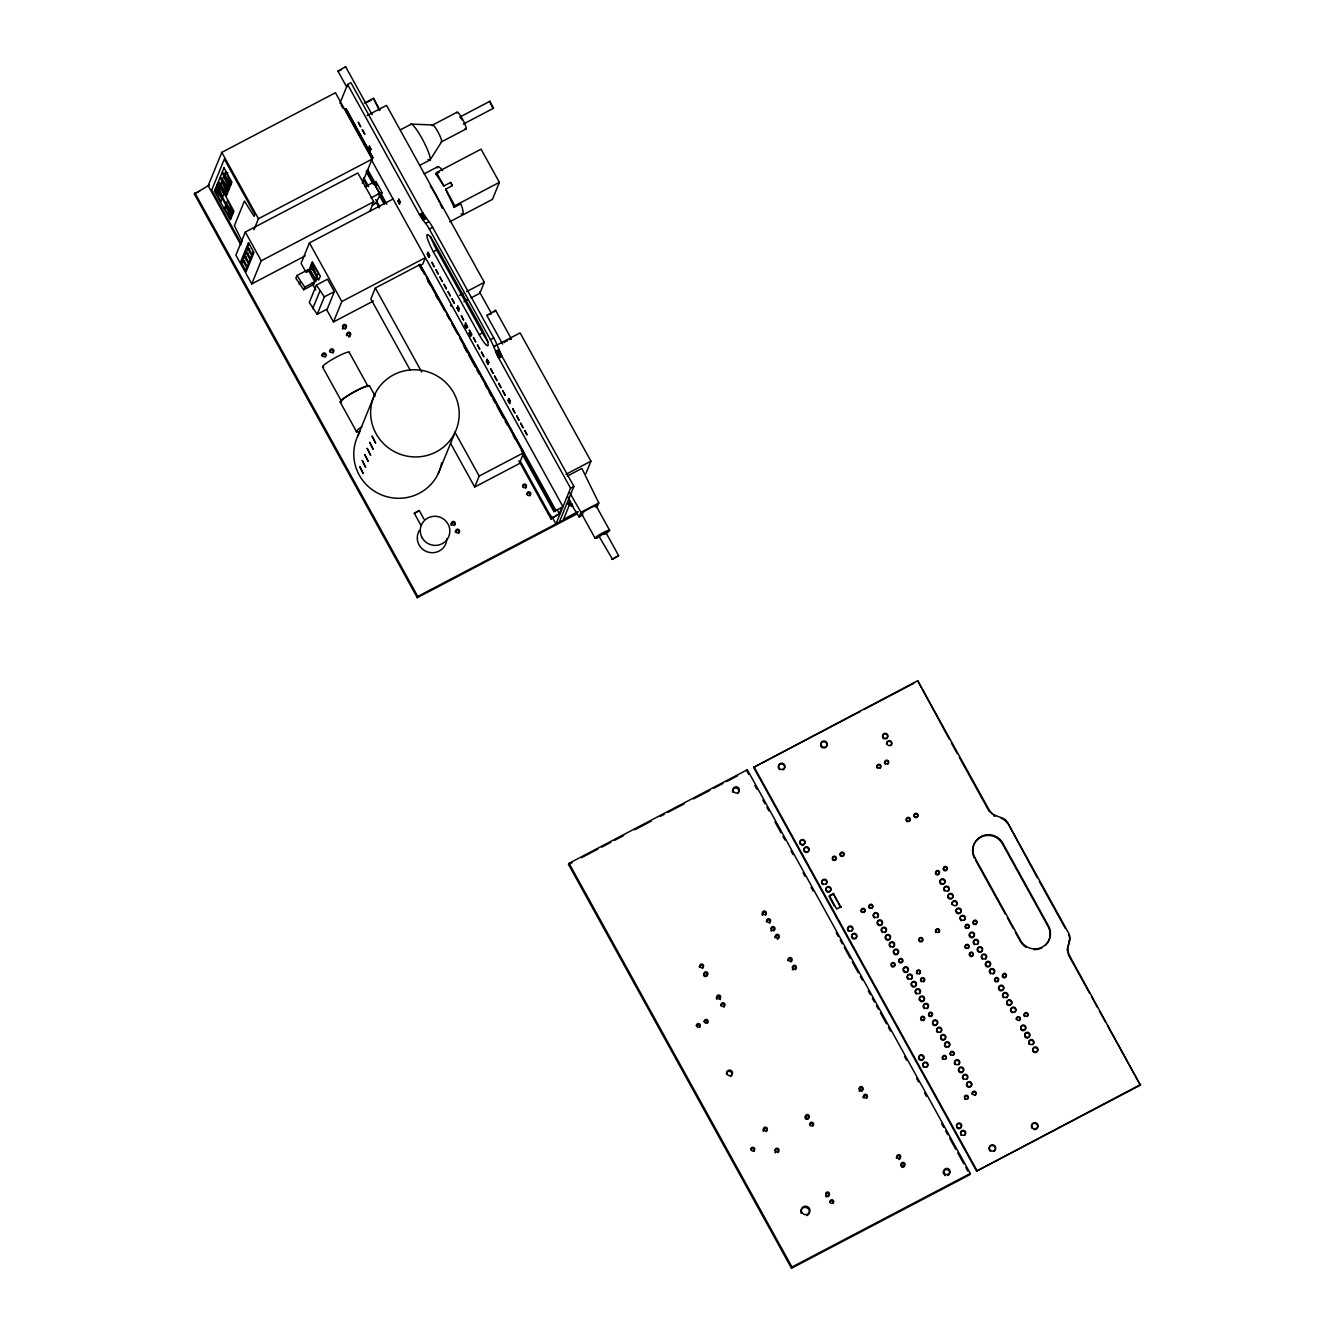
<?xml version="1.0" encoding="UTF-8"?>
<svg xmlns="http://www.w3.org/2000/svg" width="1335" height="1335" viewBox="0 0 1335 1335"><rect width="100%" height="100%" fill="white"/><g stroke="black" fill="none" stroke-linecap="round" stroke-linejoin="round"><path stroke-width="1.5" d="M1067.383 949.218L1067.316 950.086L1069.502 940.841A10.196 9.979 22.2 0 0 1068.668 933.215L1007.575 822.594A10.196 9.979 22.2 0 0 1001.5 817.704L993.958 814.984L990.003 811.513L917.712 680.716L753.624 767.391L976.586 1171.129L1140.39 1085.171L1068.868 954.408L1067.616 949.352M1069.502 940.841L1067.516 948.351L1068.017 946.782M577.187 513.775L417.288 597.68L194.309 193.942L209.512 185.014M362.269 183.179L372.098 159.099L335.452 92.732L221.794 152.374L208.177 185.698L240.867 244.906M226.967 194.343L220.459 184.247L221.66 181.326L227.367 193.358M230.938 184.597L224.43 174.518L225.632 171.598L231.339 183.629M215.452 188.719L221.96 198.798L220.776 201.718L215.052 189.687M217.438 183.846L223.946 193.942L222.761 196.862L217.038 184.814M230.938 218.456L224.43 208.36L225.632 205.44L231.339 217.471M369.812 211.381L373.733 201.752L357.863 172.983L245.323 232.04L235.878 255.152L251.764 283.921L305.264 255.836M253.9 229.854L258.439 218.74L372.098 159.099M241.268 262.795L242.453 259.874L246.741 267.617L245.54 270.538L241.268 262.795L244.772 260.959M242.903 258.773L244.088 255.853L248.377 263.596L247.175 266.516L242.903 258.773L246.408 256.937M244.539 254.768L245.74 251.848L250.012 259.591L248.811 262.511L244.539 254.768L248.043 252.932M246.174 250.746L247.376 247.826L251.648 255.569L250.463 258.489L246.174 250.746L249.678 248.911M248.961 243.938L247.776 246.858L252.048 254.601L253.233 251.681M251.764 283.921L261.193 260.809L373.733 201.752M339.891 103.279L347.584 84.455L350.921 82.687L423.178 213.5L428.969 221.627A10.196 1.619 62.3 0 1 432.657 227.317L493.75 337.922A10.196 1.619 62.3 0 1 496.97 344.747L501.643 355.611L573.883 486.424L559.282 522.202M346.115 108.869L372.882 157.814L346.115 108.869L345.114 109.387L371.998 158.064L372.982 157.547M393.007 199.048L309.436 242.903L301.093 263.345L305.999 272.223M296.921 275.544L295.836 278.164L303.679 289.745L313.708 284.488L314.776 281.869L308.051 269.687L296.921 275.544L304.747 287.125L303.679 289.745M380.024 110.238L373.45 98.323L379.123 110.087M299.207 284.255L300.275 281.618M306.983 272.323L308.051 269.687M310.087 269.904L311.289 266.983L316.478 276.395L315.277 279.315L310.087 269.904L313.441 268.151M317.496 277.813L316.095 281.218L309.386 269.053L312.357 261.743L320.3 276.128L318.715 280.016L310.771 265.648M316.395 285.073L309.286 302.511L317.229 314.292L327.259 309.019L334.367 291.597L327.526 279.232L316.395 285.073L324.338 296.854L317.229 314.292M312.69 308.685L319.799 291.264M373.75 182.745L379.858 193.809L373.75 182.745L375.986 181.577L382.094 192.641L381.493 194.109M376.186 202.82L372.265 205.44M379.257 207.943L376.236 202.486L380.875 193.475M326.591 309.536L333.466 321.969L341.81 301.526L425.381 257.672L422.761 264.096L419.407 265.849M450.512 443.203L474.709 487.008L519.282 463.629L523.754 452.682L419.908 264.63L375.335 288.026L370.863 298.973L410.195 370.179M461.109 213.8A26.767 4.255 62.3 0 0 461.643 205.957L460.859 203.838L454.167 207.342L445.656 189.136L452.348 185.632L450.596 182.461L443.904 185.982L435.894 174.034L436.495 172.549L481.067 149.153L499.39 182.344L492.448 199.382L449.661 221.827M357.813 435.894L374.701 394.526M454.167 207.342L454.818 205.74L499.39 182.344M367.092 115.578L386.566 105.365L484.305 282.336L479.832 293.283L470.988 297.939M438.264 473.524L455.152 432.156A44.405 43.454 22.2 0 0 410.83 369.878A44.405 43.454 22.2 0 0 378.79 437.997A44.405 43.454 22.2 0 0 455.152 432.156M417.288 597.68L417.772 596.461L577.688 512.557M474.709 487.008L479.182 476.061L523.754 452.682M518.848 460.725L550.988 518.931L559.298 513.625L561.768 507.534M522.836 455.252L553.975 511.622L555.577 509.82L419.991 264.313M550.988 518.931L560.299 513.274M555.577 509.82L555.193 510.804L552.173 505.348M573.883 486.424L570.546 488.193L555.944 523.954L551.922 516.678M567.809 496.82L570.629 501.927L563.537 519.298L578.138 511.639M585.898 473.608L590.954 461.192L520.099 332.882L495.135 345.982M569.194 500.992L579.073 516.929L580.959 512.306L598.781 502.961L581.876 468.452L567.292 476.111M596.895 507.584L598.781 502.961M568.543 864.513L569.044 863.294L747.333 769.744L970.295 1173.482L969.794 1174.7L791.505 1268.25L568.543 864.513L572.214 862.577M747.333 769.744L746.832 770.962L748.835 774.6M917.712 680.716L949.335 739.24M833.507 894.116L840.833 907.383L833.507 894.116L829.052 896.453M791.505 1268.25L792.005 1267.032L970.295 1173.482M991.104 812.898L989.535 810.762M991.755 813.499L992.439 814.066M974.834 857.604L1020.641 940.574A15.937 15.586 22.2 0 0 1042.218 947.082A15.937 15.586 22.2 0 0 1048.509 925.956L1002.685 842.986A15.937 15.586 22.2 0 0 981.125 836.478A15.937 15.586 22.2 0 0 974.834 857.604L974.533 858.338A15.937 15.586 22.2 0 1 980.824 837.212A15.937 15.586 22.2 0 1 1002.385 843.72L1048.209 926.69A15.937 15.586 22.2 0 1 1045.255 945.447M993.657 815.718L994.759 815.351M995.61 815.652L994.475 816.086M1001.5 817.704L1001.217 818.438A10.196 9.979 22.2 0 1 1002.852 819.089M1037.312 877.729L1007.575 822.594M976.586 1171.129L1140.691 1084.454M1067.633 950.22L1068.567 955.126L1089.51 993.056M430.12 159.9L441.601 141.794L466.115 128.928M420.976 525.406L414.284 513.257L419.273 510.537L424.029 519.148M345.031 67.568L345.648 66.75L337.888 71.005L346.783 87.159M604.588 533.533L605.79 532.331L598.948 536.219L612.531 559.315L618.656 555.694L605.79 532.331M494.033 311.939L495.619 310.371L486.791 315.377L502.661 344.13M504.263 342.561L505.264 341.927M602.969 534.534L603.82 534.017M463.312 124.088L493.549 108.218L489.895 101.276L489.862 102.194M506.382 341.259L507.55 340.625M224.43 174.518L227.935 172.682M364.321 103.112L373.45 98.323M367.576 102.061L371.263 100.142M194.309 193.942L199.833 191.038M220.459 184.247L223.963 182.411M218.79 189.67L222.294 187.834M216.804 194.526L220.292 192.691M224.43 208.36L227.935 206.524M400.45 129.812L411.313 124.105L432.89 124.973M432.507 125.089L457.021 112.223M489.895 101.276L459.824 117.063L460.892 118.214M365.006 186.767L374.05 182.027M373.65 182.995L374.768 182.411M420.308 165.056L429.369 160.317M371.113 197.83L380.158 193.091M379.858 193.809L382.094 192.641M424.18 173.834L437.73 166.725M376.286 202.57L377.404 201.986M435.894 174.034L439.232 172.282M347.584 84.455L419.407 214.501L422.744 212.749M419.407 214.501L419.824 215.252L423.178 213.5M419.824 215.252L423.596 214.251M420.258 216.003L424.029 214.968M420.692 216.721L424.463 215.653M421.126 217.405L424.88 216.303M421.543 218.056L425.298 216.904M421.943 218.656L425.681 217.471M422.344 219.224L426.065 217.972M423.095 220.175L426.432 218.423M422.728 219.724L425.631 223.379L428.969 221.627M304.747 287.125L314.776 281.869M425.631 223.379A10.196 1.619 62.3 0 1 429.319 229.069L432.657 227.317M324.338 296.854L334.367 291.597M433.358 251.714A15.937 2.536 62.3 0 1 426.95 234.843A15.937 2.536 62.3 0 1 435.827 245.623L481.651 328.577A15.937 2.536 62.3 0 1 488.043 345.448A15.937 2.536 62.3 0 1 479.165 334.668L433.358 251.714L436.695 249.945A15.937 2.536 62.3 0 1 430.704 236.462M333.466 321.969L373.433 300.992M459.524 295.335L463.061 293.483M466.599 291.631L484.305 282.336M463.896 301.643L467.45 299.791M479.165 334.668L482.502 332.916A15.937 2.536 62.3 0 0 488.276 341.793M570.546 488.193L498.305 357.363L493.616 346.499A10.196 1.619 62.3 0 0 490.396 339.674L493.75 337.922M493.616 346.499L496.97 344.747M495.502 351.305L498.839 349.553M495.769 351.989L499.106 350.237M496.069 352.707L499.407 350.955M496.386 353.458L499.724 351.706M496.737 354.209L500.074 352.457M497.104 354.993L500.441 353.241M497.488 355.777L500.825 354.025M497.888 356.579L501.226 354.81M498.305 357.363L501.643 355.611M498.723 358.13L502.077 356.378M566.007 474.292L590.954 461.192M566.724 503.979L570.629 501.927M553.975 511.622L562.986 506.699L371.163 159.349M579.073 516.929L582.627 515.06M581.409 857.754L597.947 849.077M601.634 847.158L610.813 842.335M614.5 840.399L623.679 835.577M634.709 829.786L651.246 821.108M660.441 816.286L664.112 814.367M667.8 812.431L684.338 803.753M693.533 798.931L710.07 790.253M713.741 788.317L722.936 783.495M726.607 781.576L737.638 775.785M753.624 767.391L860.374 711.388M864.045 709.452L913.741 683.37M833.808 893.382L829.352 895.718L836.678 909.001L841.133 906.649M340.508 70.271L341.51 69.77M489.611 314.443L490.746 313.875M601.167 535.468L598.948 536.219M339.607 70.688L337.955 71.156M509.703 339.591L510.554 339.274M487.726 315.227L486.791 315.377M414.317 513.358L419.273 510.537M618.606 555.56L611.78 559.448M493.399 108.302L491.847 106.399M442.569 170.53L441.334 169.011A26.767 4.255 62.3 0 0 437.146 167.976M450.579 305.148L451.297 306.366M461.376 118.965L461.877 119.816M569.878 493.015L580.959 512.306M1039.314 881.35L1065.363 928.492M951.338 742.861L957.328 753.691M959.314 757.295L989.235 811.496M1091.513 996.678L1097.487 1007.508M1099.489 1011.129L1105.48 1021.959M1107.466 1025.58L1140.39 1085.171M975.535 860.141L1005.405 914.241M1007.408 917.863L1013.382 928.676M1015.368 932.281L1020.357 941.292A15.937 15.586 22.2 0 0 1026.031 947.233M450.596 182.461L452.348 185.632M436.495 172.549L443.904 185.982M445.656 189.136L454.818 205.74M829.97 898.105L834.559 906.398M753.925 766.657L976.886 1170.394M495.619 310.371L511.505 339.123M754.859 785.514L756.878 789.152M762.902 800.049L764.905 803.687M766.907 807.325L768.927 810.962M774.951 821.876L780.975 832.79M782.977 836.428L784.997 840.065M791.021 850.979L793.023 854.617M803.069 872.806L805.088 876.444M811.113 887.358L813.115 890.996M836.211 932.815L838.23 936.452M840.232 940.09L842.235 943.728M844.254 947.366L850.278 958.28M852.281 961.918L858.305 972.831M860.324 976.469L862.327 980.107M868.351 991.021L870.37 994.658M872.372 998.296L874.375 1001.934M876.394 1005.555L878.397 1009.193M880.399 1012.831L886.44 1023.745M888.442 1027.383L890.445 1031.021M904.513 1056.486L906.515 1060.123M916.561 1078.313L918.563 1081.951M924.604 1092.864L926.607 1096.502M941.676 1123.77L943.678 1127.408M945.681 1131.045L947.7 1134.683M949.702 1138.321L955.726 1149.235M957.746 1152.873L963.77 1163.786M965.772 1167.424L967.792 1171.062M479.565 291.948L491.614 313.775M596.178 505.932L609.611 530.262M345.648 66.75L372.148 114.743M429.319 229.069L490.396 339.674M436.695 249.945L482.502 332.916M581.676 513.958L595.11 538.289M341.026 104.781L343.028 108.419M557.279 509.987L559.298 513.625M367.776 169.745L376.52 185.565M380.825 193.375L386.85 204.288M367.375 170.713L372.398 179.808M382.444 197.997L385.448 203.454M422.611 270.738L424.63 274.376M426.633 278.014L428.635 281.652M430.654 285.29L436.678 296.203M438.681 299.841L444.705 310.755M446.724 314.392L449.728 319.849M451.747 323.471L457.772 334.384M459.774 338.022L469.82 356.211M471.822 359.849L477.847 370.763M479.866 374.401L485.89 385.314M487.892 388.952L493.917 399.866M495.936 403.504L497.938 407.142M499.941 410.779L505.982 421.693M507.984 425.314L514.008 436.228M516.011 439.866L522.052 450.779M524.054 454.417L527.058 459.874M532.081 468.969L550.17 501.71M366.658 170.329L373.683 183.062M378.706 192.14L384.73 203.054M418.89 264.897L421.893 270.354M427.918 281.268L429.937 284.906M435.961 295.803L437.963 299.44M464.079 346.733L467.1 352.19M469.102 355.828L475.127 366.741M477.129 370.379L479.148 374.017M485.172 384.931L487.175 388.568M489.194 392.206L491.197 395.827M493.199 399.465L495.218 403.103M497.221 406.741L503.245 417.655M505.264 421.293L507.267 424.93M513.291 435.844L515.293 439.482M521.334 450.396L554.476 510.404M366.157 171.547L373.199 184.263M378.205 193.358L384.246 204.272M550.103 514.709L552.106 518.347M363.671 177.622L368.694 186.716M375.736 199.449L379.741 206.725M520.35 461.326L551.489 517.713M363.187 178.84L367.192 186.116M375.335 288.026L421.71 371.998M454.985 432.24L479.182 476.061M309.436 242.903L341.81 301.526M719.098 997.429L720.316 999.631M311.773 263.212L318.264 273.291L317.079 276.212L311.372 264.18M369.378 385.648L375.152 396.111M311.873 282.887L315.811 289.995M349.119 352.123L368.043 386.416A15.302 2.002 -28.9 0 0 354.259 391.956A15.302 2.002 -28.9 0 0 341.46 400.951M221.794 152.374L258.439 218.74M229.353 188.502L223.646 176.454L222.444 179.374L228.952 189.47M322.67 367.192L340.609 399.666M340.275 402.236L356.645 431.873M245.323 232.04L261.193 260.809M233.325 212.615L227.618 200.567L226.416 203.487L232.924 213.583M241.285 243.537L211.731 190.021L224.347 159.115L254.885 214.418L254.101 216.37L244.438 201.001L234.409 225.565L242.202 241.602M569.044 863.294L792.005 1267.032M194.81 192.724L417.772 596.461M490.446 103.729L490.863 104.631M410.563 124.505A20.392 3.237 62.3 0 1 424.397 143.029A20.392 3.237 62.3 0 1 428.001 159.482M432.423 125.774A9.562 1.519 62.3 0 1 437.947 131.898A9.562 1.519 62.3 0 1 441.217 141.911M456.937 112.908A9.562 1.519 62.3 0 1 463.045 120.133A9.562 1.519 62.3 0 1 465.064 128.577M430.354 185.932A26.767 4.255 62.3 0 1 439.432 202.236M440.149 203.754A26.767 4.255 62.3 0 1 442.169 208.243M441.685 462.711A44.405 43.454 22.2 0 1 383.128 495.519A44.405 43.454 22.2 0 1 359.582 432.557M1041.917 947.817A15.937 15.586 22.2 0 1 1033.924 949.619M1003.636 819.523A10.196 9.979 22.2 0 1 1007.274 823.328M1068.751 934.734A10.196 9.979 22.2 0 1 1069.202 941.559M969.494 936.469A2.553 2.486 22.2 0 1 971.563 932.798A2.553 2.486 22.2 0 1 974.099 936.235A2.553 2.486 22.2 0 1 969.894 936.986M973.282 943.144A2.553 2.486 22.2 0 1 976.469 940.207A2.553 2.486 22.2 0 1 977.52 944.429M974.433 944.713A2.553 2.486 22.2 0 1 973.916 944.296M977.554 951.054A2.553 2.486 22.2 0 1 979.623 947.399A2.553 2.486 22.2 0 1 982.159 950.837A2.553 2.486 22.2 0 1 977.954 951.588M981.359 957.746A2.553 2.486 22.2 0 1 984.529 954.809A2.553 2.486 22.2 0 1 985.58 959.031M982.493 959.314A2.553 2.486 22.2 0 1 981.976 958.897M985.63 965.656A2.553 2.486 22.2 0 1 987.683 962.001A2.553 2.486 22.2 0 1 990.22 965.439A2.553 2.486 22.2 0 1 986.014 966.19M989.419 972.347A2.553 2.486 22.2 0 1 991.071 969.41A2.553 2.486 22.2 0 1 994.208 970.829A2.553 2.486 22.2 0 1 993.106 973.999M990.57 973.916A2.553 2.486 22.2 0 1 990.053 973.499M924.437 1008.609A2.553 2.486 22.2 0 1 923.837 1004.821A2.553 2.486 22.2 0 1 927.742 1004.955A2.553 2.486 22.2 0 1 926.974 1008.709M919.498 1000.366A2.553 2.486 22.2 0 1 921.334 996.711A2.553 2.486 22.2 0 1 924.221 999.715A2.553 2.486 22.2 0 1 920.399 1001.317M916.377 994.008A2.553 2.486 22.2 0 1 915.643 990.386A2.553 2.486 22.2 0 1 919.364 990.036A2.553 2.486 22.2 0 1 919.448 993.724M911.438 985.764A2.553 2.486 22.2 0 1 913.273 982.109A2.553 2.486 22.2 0 1 916.16 985.113A2.553 2.486 22.2 0 1 912.339 986.715M907.082 977.203A2.553 2.486 22.2 0 1 910.654 975.017A2.553 2.486 22.2 0 1 911.388 979.122M908.301 979.406A2.553 2.486 22.2 0 1 907.166 977.854M903.161 969.26A2.553 2.486 22.2 0 1 907.099 967.992A2.553 2.486 22.2 0 1 907.016 972.097A2.553 2.486 22.2 0 1 903.128 970.545M1020.591 1027.466A2.553 2.486 22.2 0 1 1023.962 1025.881A2.553 2.486 22.2 0 1 1025.313 1029.352A2.553 2.486 22.2 0 1 1021.726 1030.32M1021.208 1029.902A2.553 2.486 22.2 0 1 1020.574 1028.768M1024.629 1034.775A2.553 2.486 22.2 0 1 1028.901 1033.807A2.553 2.486 22.2 0 1 1027.666 1037.946M1027.015 1038.013A2.553 2.486 22.2 0 1 1024.596 1036.06M1028.668 1042.068A2.553 2.486 22.2 0 1 1032.422 1040.683A2.553 2.486 22.2 0 1 1032.856 1044.638M1029.268 1044.504A2.553 2.486 22.2 0 1 1028.634 1043.369M1010.912 1011.463A2.553 2.486 22.2 0 1 1011.913 1008.075A2.553 2.486 22.2 0 1 1015.368 1009.126A2.553 2.486 22.2 0 1 1014.366 1012.497M1012.431 1012.681A2.553 2.486 22.2 0 1 1011.313 1011.997M1002.852 996.861A2.553 2.486 22.2 0 1 1003.853 993.474A2.553 2.486 22.2 0 1 1007.308 994.525A2.553 2.486 22.2 0 1 1006.306 997.896M1003.753 997.812A2.553 2.486 22.2 0 1 1003.236 997.395M936.669 1024.913A2.553 2.486 22.2 0 1 933.599 1025.213M933.082 1024.796A2.553 2.486 22.2 0 1 932.447 1023.645M932.481 1022.343A2.553 2.486 22.2 0 1 935.935 1020.808A2.553 2.486 22.2 0 1 937.087 1024.412M936.503 1029.652A2.553 2.486 22.2 0 1 940.541 1028.467A2.553 2.486 22.2 0 1 940.174 1032.606M937.637 1032.506A2.553 2.486 22.2 0 1 936.486 1030.937M940.541 1036.945A2.553 2.486 22.2 0 1 943.895 1035.376A2.553 2.486 22.2 0 1 945.263 1038.83A2.553 2.486 22.2 0 1 941.659 1039.798M941.142 1039.398A2.553 2.486 22.2 0 1 940.508 1038.246M944.479 1044.888A2.553 2.486 22.2 0 1 948.334 1042.869A2.553 2.486 22.2 0 1 948.234 1047.207M946.298 1047.374A2.553 2.486 22.2 0 1 944.546 1045.539M955.076 1064.612A2.553 2.486 22.2 0 1 955.159 1061.075A2.553 2.486 22.2 0 1 958.747 1061.208A2.553 2.486 22.2 0 1 958.663 1064.746M958.714 1071.371A2.553 2.486 22.2 0 1 959.915 1067.9A2.553 2.486 22.2 0 1 963.353 1069.435A2.553 2.486 22.2 0 1 961.55 1072.639M960.883 1072.706A2.553 2.486 22.2 0 1 959.097 1071.905M963.136 1079.214A2.553 2.486 22.2 0 1 963.219 1075.676A2.553 2.486 22.2 0 1 966.807 1075.81A2.553 2.486 22.2 0 1 966.724 1079.347M966.774 1085.972A2.553 2.486 22.2 0 1 968.843 1082.301A2.553 2.486 22.2 0 1 971.379 1085.755A2.553 2.486 22.2 0 1 967.174 1086.506M940.074 883.186A2.553 2.486 22.2 0 1 941.275 879.715A2.553 2.486 22.2 0 1 944.713 881.25A2.553 2.486 22.2 0 1 942.91 884.454M941.592 884.404A2.553 2.486 22.2 0 1 940.474 883.72M944.496 891.012A2.553 2.486 22.2 0 1 944.579 887.475A2.553 2.486 22.2 0 1 948.167 887.608A2.553 2.486 22.2 0 1 948.1 891.146M948.134 897.788A2.553 2.486 22.2 0 1 950.203 894.116A2.553 2.486 22.2 0 1 952.739 897.554A2.553 2.486 22.2 0 1 948.534 898.322M951.922 904.479A2.553 2.486 22.2 0 1 955.109 901.525A2.553 2.486 22.2 0 1 956.16 905.747M956.194 912.389A2.553 2.486 22.2 0 1 958.263 908.718A2.553 2.486 22.2 0 1 960.799 912.155A2.553 2.486 22.2 0 1 956.594 912.923M964.22 920.349A2.553 2.486 22.2 0 0 964.688 917.345L964.304 916.811A2.553 2.486 22.2 0 0 959.998 919.081M961.15 920.633A2.553 2.486 22.2 0 1 960.633 920.216M873.19 916.344A2.553 2.486 22.2 0 1 876.377 913.407A2.553 2.486 22.2 0 1 877.429 917.629M874.342 917.913A2.553 2.486 22.2 0 1 873.824 917.495M877.462 924.254A2.553 2.486 22.2 0 1 879.531 920.599A2.553 2.486 22.2 0 1 882.068 924.037A2.553 2.486 22.2 0 1 877.863 924.788M881.267 930.946A2.553 2.486 22.2 0 1 882.919 928.009A2.553 2.486 22.2 0 1 886.056 929.427A2.553 2.486 22.2 0 1 884.955 932.598M882.402 932.514A2.553 2.486 22.2 0 1 881.884 932.097M889.327 945.547A2.553 2.486 22.2 0 1 890.979 942.61A2.553 2.486 22.2 0 1 894.116 944.029A2.553 2.486 22.2 0 1 893.015 947.199M890.478 947.116A2.553 2.486 22.2 0 1 889.961 946.699M893.282 952.205A2.553 2.486 22.2 0 1 896.102 949.819A2.553 2.486 22.2 0 1 898.322 952.823A2.553 2.486 22.2 0 1 895.117 954.692M893.983 953.991A2.553 2.486 22.2 0 1 893.599 953.457M960.432 1132.814A2.553 2.486 22.2 0 1 964.187 1131.429A2.553 2.486 22.2 0 1 964.621 1135.384M961.033 1135.251A2.553 2.486 22.2 0 1 960.633 1134.717M956.394 1125.522A2.553 2.486 22.2 0 1 960.149 1124.137A2.553 2.486 22.2 0 1 960.599 1128.092A2.553 2.486 22.2 0 1 956.611 1127.424M848.71 931.363A2.553 2.486 22.2 0 1 847.992 927.725A2.553 2.486 22.2 0 1 851.713 927.391A2.553 2.486 22.2 0 1 851.797 931.079M851.847 937.704A2.553 2.486 22.2 0 1 853.899 934.049A2.553 2.486 22.2 0 1 856.436 937.487A2.553 2.486 22.2 0 1 852.231 938.238M922.669 1065.797A2.553 2.486 22.2 0 1 924.321 1062.86A2.553 2.486 22.2 0 1 927.475 1064.279A2.553 2.486 22.2 0 1 926.373 1067.449M923.82 1067.366A2.553 2.486 22.2 0 1 923.303 1066.949M918.88 1059.106A2.553 2.486 22.2 0 1 920.95 1055.451A2.553 2.486 22.2 0 1 923.486 1058.889A2.553 2.486 22.2 0 1 919.281 1059.64M886.59 744.396A2.553 2.486 22.2 0 1 889.778 741.442A2.553 2.486 22.2 0 1 890.812 745.664M882.802 737.704A2.553 2.486 22.2 0 1 884.004 734.233A2.553 2.486 22.2 0 1 887.441 735.769A2.553 2.486 22.2 0 1 885.639 738.973M884.321 738.923A2.553 2.486 22.2 0 1 883.203 738.238M1032.205 1128.526A3.187 3.121 22.2 0 1 1033.34 1123.536A3.187 3.121 22.2 0 1 1037.729 1126.373A3.187 3.121 22.2 0 1 1033.59 1129.41M989.419 1150.136A3.187 3.121 22.2 0 1 990.687 1145.897A3.187 3.121 22.2 0 1 994.992 1147.199A3.187 3.121 22.2 0 1 993.741 1151.438M990.553 1151.321A3.187 3.121 22.2 0 1 989.919 1150.803M784.179 768.71A3.187 3.121 22.2 0 1 782.994 769.811M779.807 769.694A3.187 3.121 22.2 0 1 779.173 769.177M778.672 768.509A3.187 3.121 22.2 0 1 781.108 763.937A3.187 3.121 22.2 0 1 784.513 767.975A3.187 3.121 22.2 0 1 778.972 767.792A3.187 3.121 22.2 0 1 781.826 763.203A3.187 3.121 22.2 0 1 784.479 767.992M800.433 844.438A2.553 2.486 22.2 0 1 801.234 840.433A2.553 2.486 22.2 0 1 804.805 842.619A2.553 2.486 22.2 0 1 801.551 845.122M804.07 851.213A2.553 2.486 22.2 0 1 805.272 847.725A2.553 2.486 22.2 0 1 808.71 849.277A2.553 2.486 22.2 0 1 806.891 852.481M805.589 852.431A2.553 2.486 22.2 0 1 804.454 851.73M825.998 890.912A2.553 2.486 22.2 0 1 827.85 887.274A2.553 2.486 22.2 0 1 830.72 890.278A2.553 2.486 22.2 0 1 826.916 891.863M821.659 882.352A2.553 2.486 22.2 0 1 825.214 880.182A2.553 2.486 22.2 0 1 825.948 884.287M822.877 884.571A2.553 2.486 22.2 0 1 821.726 883.002M936.035 932.598A1.919 1.869 22.2 0 1 935.985 930.061A1.919 1.869 22.2 0 1 938.538 929.828A1.919 1.869 22.2 0 1 939.039 932.314M920.165 941.876A1.919 1.869 22.2 0 1 919.164 938.956A1.919 1.869 22.2 0 1 922.285 939.072A1.919 1.869 22.2 0 1 921.15 941.926M891.029 964.604A1.919 1.869 22.2 0 1 893.849 963.57A1.919 1.869 22.2 0 1 894.183 966.523A1.919 1.869 22.2 0 1 891.196 966.023M950.587 1055.217A1.919 1.869 22.2 0 1 950.637 1052.564A1.919 1.869 22.2 0 1 953.34 1052.664A1.919 1.869 22.2 0 1 953.273 1055.317M942.86 1059.389A1.919 1.869 22.2 0 1 942.76 1056.736A1.919 1.869 22.2 0 1 945.464 1056.686A1.919 1.869 22.2 0 1 945.564 1059.339M928.509 1014.233A1.919 1.869 22.2 0 1 931.713 1013.515A1.919 1.869 22.2 0 1 930.795 1016.619M929.794 1016.586A1.919 1.869 22.2 0 1 928.492 1015.201M921.734 1020.574A1.919 1.869 22.2 0 1 921.083 1017.654A1.919 1.869 22.2 0 1 924.104 1017.837A1.919 1.869 22.2 0 1 923.186 1020.658M1016.185 1019.172A1.919 1.869 22.2 0 1 1018.855 1017.537A1.919 1.869 22.2 0 1 1019.406 1020.624M1024.596 1016.519A1.919 1.869 22.2 0 1 1024.496 1013.866A1.919 1.869 22.2 0 1 1027.182 1013.799A1.919 1.869 22.2 0 1 1027.283 1016.452M994.608 980.507A1.919 1.869 22.2 0 1 996.01 978.255A1.919 1.869 22.2 0 1 998.313 979.673A1.919 1.869 22.2 0 1 996.911 981.926M995.927 981.876A1.919 1.869 22.2 0 1 995.092 981.359M966.139 928.459A1.919 1.869 22.2 0 1 965.555 925.639A1.919 1.869 22.2 0 1 968.476 925.589A1.919 1.869 22.2 0 1 968.042 928.426M974.316 924.521A1.919 1.869 22.2 0 1 973.315 921.601A1.919 1.869 22.2 0 1 976.436 921.701A1.919 1.869 22.2 0 1 975.301 924.554M916.494 971.696A1.919 1.869 22.2 0 1 919.448 971.046A1.919 1.869 22.2 0 1 919.348 974.033M917.028 973.933A1.919 1.869 22.2 0 1 916.461 973.132M921.517 981.826A1.919 1.869 22.2 0 1 921.083 978.972A1.919 1.869 22.2 0 1 924.004 979.072A1.919 1.869 22.2 0 1 923.436 981.892M969.377 955.293A1.919 1.869 22.2 0 1 971.196 952.823A1.919 1.869 22.2 0 1 972.965 955.376A1.919 1.869 22.2 0 1 969.944 956.11M965.906 948.534A1.919 1.869 22.2 0 1 965.472 945.697A1.919 1.869 22.2 0 1 968.392 945.797A1.919 1.869 22.2 0 1 967.825 948.618M915.293 817.671A1.919 1.869 22.2 0 1 914.291 814.734A1.919 1.869 22.2 0 1 917.412 814.851A1.919 1.869 22.2 0 1 916.294 817.704M907.5 821.759A1.919 1.869 22.2 0 1 906.398 818.972A1.919 1.869 22.2 0 1 909.419 818.689A1.919 1.869 22.2 0 1 908.951 821.626M885.522 764.371A1.919 1.869 22.2 0 1 884.972 761.634A1.919 1.869 22.2 0 1 887.775 761.384A1.919 1.869 22.2 0 1 887.825 764.154M877.429 768.242A1.919 1.869 22.2 0 1 877.295 765.589A1.919 1.869 22.2 0 1 879.999 765.489A1.919 1.869 22.2 0 1 880.132 768.142M869.719 908.417A1.919 1.869 22.2 0 1 869.285 905.581A1.919 1.869 22.2 0 1 872.206 905.681A1.919 1.869 22.2 0 1 871.638 908.484M861.926 912.506A1.919 1.869 22.2 0 1 861.476 909.669A1.919 1.869 22.2 0 1 864.396 909.769A1.919 1.869 22.2 0 1 863.828 912.589M841.467 856.486A1.919 1.869 22.2 0 1 840.316 853.599A1.919 1.869 22.2 0 1 843.436 853.566A1.919 1.869 22.2 0 1 842.452 856.469M832.356 857.988A1.919 1.869 22.2 0 1 835.476 857.471A1.919 1.869 22.2 0 1 834.809 860.508M833.357 860.474A1.919 1.869 22.2 0 1 832.339 859.423M964.521 1096.869A1.919 1.869 22.2 0 1 967.341 1096.419A1.919 1.869 22.2 0 1 967.474 1099.239M965.155 1099.456A1.919 1.869 22.2 0 1 964.487 1098.738M972.097 1094.183A1.919 1.869 22.2 0 1 973.332 1091.98A1.919 1.869 22.2 0 1 975.701 1093.031A1.919 1.869 22.2 0 1 974.867 1095.434M801.1 1213.148A4.339 4.239 22.2 0 1 803.52 1207.658A4.339 4.239 22.2 0 1 809.127 1210.111A4.339 4.239 22.2 0 1 806.707 1215.601M726.307 1074.007A2.87 2.803 22.2 0 1 730.662 1071.738A2.87 2.803 22.2 0 1 730.545 1076.611M751.071 1149.018A1.919 1.869 22.2 0 1 754.025 1151.387M774.967 1150.286A1.919 1.869 22.2 0 1 777.788 1149.835A1.919 1.869 22.2 0 1 777.921 1152.656M775.602 1152.873A1.919 1.869 22.2 0 1 774.917 1152.155M763.587 1131.479A1.919 1.869 22.2 0 1 763.637 1128.826A1.919 1.869 22.2 0 1 766.34 1128.926A1.919 1.869 22.2 0 1 766.273 1131.579M696.269 1025.614A1.919 1.869 22.2 0 1 699.74 1027.166M704.079 1021.525A1.919 1.869 22.2 0 1 707.533 1023.077M825.781 1193.724A1.919 1.869 22.2 0 1 828.635 1194.007A1.919 1.869 22.2 0 1 828.017 1196.761M826.565 1196.894A1.919 1.869 22.2 0 1 825.714 1196.377M829.736 1201.85A1.919 1.869 22.2 0 1 833.207 1203.402M809.561 1124.337A1.919 1.869 22.2 0 1 813.015 1125.889M808.226 1118.964A1.919 1.869 22.2 0 1 807.358 1119.414M806.373 1119.381A1.919 1.869 22.2 0 1 805.522 1118.863M805.055 1118.012A1.919 1.869 22.2 0 1 806.941 1115.71A1.919 1.869 22.2 0 1 808.743 1118.146M943.528 1173.966A3.187 3.121 22.2 0 1 945.08 1169.844A3.187 3.121 22.2 0 1 949.302 1171.429A3.187 3.121 22.2 0 1 947.75 1175.551M945.313 1175.618A3.187 3.121 22.2 0 1 944.579 1175.234M732.765 792.306A3.187 3.121 22.2 0 1 734.167 788.334A3.187 3.121 22.2 0 1 738.322 789.419A3.187 3.121 22.2 0 1 737.654 793.574M792.322 967.374A1.919 1.869 22.2 0 1 795.143 966.924A1.919 1.869 22.2 0 1 795.276 969.744M792.957 969.961A1.919 1.869 22.2 0 1 792.272 969.243M787.767 960.566A1.919 1.869 22.2 0 1 790.437 958.93A1.919 1.869 22.2 0 1 790.987 962.001M896.503 1158.263A1.919 1.869 22.2 0 1 897.737 1155.926A1.919 1.869 22.2 0 1 900.14 1157.178A1.919 1.869 22.2 0 1 898.889 1159.531M900.775 1166.006A1.919 1.869 22.2 0 1 902.51 1163.586A1.919 1.869 22.2 0 1 904.462 1165.906A1.919 1.869 22.2 0 1 901.726 1167.124M720.666 1005.756A1.919 1.869 22.2 0 1 723.336 1004.12A1.919 1.869 22.2 0 1 723.887 1007.207M716.912 999.364A1.919 1.869 22.2 0 1 716.862 996.828A1.919 1.869 22.2 0 1 719.415 996.594A1.919 1.869 22.2 0 1 719.932 999.081M859.022 1088.743A1.919 1.869 22.2 0 1 862.176 1088.442A1.919 1.869 22.2 0 1 861.292 1091.429M859.84 1091.296A1.919 1.869 22.2 0 1 859.106 1090.628M863.178 1097.921A1.919 1.869 22.2 0 1 865.147 1095.518A1.919 1.869 22.2 0 1 866.682 1098.271M703.612 975.268A1.919 1.869 22.2 0 1 704.847 973.065A1.919 1.869 22.2 0 1 707.216 974.133A1.919 1.869 22.2 0 1 706.382 976.519M704.93 976.653A1.919 1.869 22.2 0 1 704.096 976.135M699.29 967.041A1.919 1.869 22.2 0 1 701.96 965.405A1.919 1.869 22.2 0 1 702.51 968.492M775.001 937.821A1.919 1.869 22.2 0 1 776.403 935.568A1.919 1.869 22.2 0 1 778.705 936.986A1.919 1.869 22.2 0 1 777.304 939.223M770.946 928.659A1.919 1.869 22.2 0 1 773.766 928.209A1.919 1.869 22.2 0 1 773.883 931.029M771.58 931.246A1.919 1.869 22.2 0 1 770.896 930.528M762.585 915.343A1.919 1.869 22.2 0 1 762.519 912.806A1.919 1.869 22.2 0 1 765.088 912.556A1.919 1.869 22.2 0 1 765.589 915.059M766.323 921.734A1.919 1.869 22.2 0 1 769.01 920.099A1.919 1.869 22.2 0 1 769.544 923.186M446.875 538.673A14.852 14.535 22.2 0 1 427.934 552.073A14.852 14.535 22.2 0 1 419.424 530.379M582.928 513.875A8.277 1.085 -28.9 0 1 588.368 509.002A8.277 1.085 -28.9 0 1 595.477 506.933M599.231 537.087A8.277 1.085 -28.9 0 1 596.845 536.453A8.277 1.085 -28.9 0 1 608.36 530.345A8.277 1.085 -28.9 0 1 604.788 534.133M572.882 506.315A6.375 6.241 22.2 0 1 568.443 504.313M572.582 505.164A4.339 4.239 22.2 0 1 569.561 503.796M321.768 355.961A1.919 1.869 22.2 0 1 324.205 354.242A1.919 1.869 22.2 0 1 325.306 357.046M329.578 351.873A1.919 1.869 22.2 0 1 332.014 350.154A1.919 1.869 22.2 0 1 333.099 352.941M451.197 525.406A1.919 1.869 22.2 0 1 452.915 522.652A1.919 1.869 22.2 0 1 454.501 525.523M455.235 532.198A1.919 1.869 22.2 0 1 457.671 530.479A1.919 1.869 22.2 0 1 458.773 533.266M572.398 504.013A3.187 3.121 22.2 0 1 570.245 502.878M522.686 485.873A1.919 1.869 22.2 0 1 525.79 488.043M526.674 494.017A1.919 1.869 22.2 0 1 529.244 493.249A1.919 1.869 22.2 0 1 530.062 495.786M346.499 335.669A1.919 1.869 22.2 0 1 347.884 333.433A1.919 1.869 22.2 0 1 350.187 334.835A1.919 1.869 22.2 0 1 348.802 337.087M342.444 326.508A1.919 1.869 22.2 0 1 345.448 326.241A1.919 1.869 22.2 0 1 344.981 329.178M343.078 329.094A1.919 1.869 22.2 0 1 342.394 328.393M323.721 367.192A15.302 2.002 -28.9 0 1 333.583 358.648A15.302 2.002 -28.9 0 1 349.253 352.64M341.426 402.236A16.821 2.203 -28.9 0 1 352.29 392.84A16.821 2.203 -28.9 0 1 369.528 386.232M359.866 431.322A16.821 2.203 -28.9 0 1 361.718 426.766M358.331 122.403L360.684 126.875L358.414 122.353M362.369 129.712L364.705 134.184L362.369 129.712M369.311 146.116L371.063 149.47L369.311 146.116M397.93 200.918L399.699 204.272L397.997 200.867M398.631 199.199L400.383 202.57L398.698 199.165M427.25 254L429.019 257.355L427.25 254M427.951 252.298L429.703 255.652L427.951 252.298M431.889 262.411L434.242 266.883L431.989 262.361M435.928 269.703L438.28 274.192L436.028 269.653M439.966 277.012L442.302 281.485L439.966 277.012M443.988 284.305L446.341 288.794L443.988 284.305M448.026 291.614L450.379 296.086L448.109 291.564M452.048 298.906L454.401 303.395L452.048 298.906M457.638 306.065L459.407 309.42L457.705 306.032M461.309 315.677L463.662 320.166L461.409 315.627M464.747 325.223L466.516 328.577L464.83 325.189M465.348 322.987L467.701 327.459L465.448 322.937M469.386 330.279L471.722 334.768L469.386 330.279M473.408 337.588L475.761 342.06L473.508 337.538M477.446 344.881L479.799 349.37L477.53 344.83M481.468 352.19L483.821 356.662L481.468 352.19M486.357 361.034L488.126 364.388L486.424 361.001M490.646 368.777L492.982 373.249L490.646 368.777M494.668 376.086L497.02 380.558L494.668 376.086M498.706 383.379L501.059 387.851L498.789 383.329M502.728 390.688L505.081 395.16L502.728 390.688M507.984 400.2L509.753 403.554L507.984 400.2M512.623 408.593L514.976 413.082L512.723 408.543M516.662 415.903L519.015 420.375L516.762 415.852M520.7 423.195L523.036 427.684L520.7 423.195M524.722 430.504L527.075 434.976L524.822 430.454M359.749 466.699L363.17 473.458L359.899 466.616M362.236 460.608L365.656 467.383L362.369 460.542M364.722 454.534L368.143 461.293L364.722 454.534M367.208 448.443L370.613 455.218L367.208 448.443M369.678 442.369L373.099 449.127L369.678 442.369M372.165 436.278L375.586 443.053L372.165 436.278M487.075 359.299L488.86 362.686L487.075 359.299M216.053 187.25L214.468 191.155L230.338 219.908L231.94 216.02L216.053 187.25M218.039 182.394L216.454 186.283L232.323 215.035L233.925 211.147L218.039 182.394M220.025 177.522L218.439 181.41L226.383 195.794L227.968 191.906L220.025 177.522M222.01 172.649L220.425 176.554L228.368 190.922L229.954 187.034L222.01 172.649M223.996 167.793L222.411 171.681L230.354 186.066L231.94 182.161L223.996 167.793M248.46 242.653L240.617 261.877L246.107 271.839L253.967 252.615L248.46 242.653M469.069 332.932L470.821 336.32L469.169 332.966M368.66 147.785L370.396 151.172L368.66 147.785M508.735 398.447L510.471 401.852L508.852 398.498M456.987 307.734L458.723 311.122L456.987 307.734M969.794 935.735A2.553 2.486 22.2 0 0 974.2 935.885A2.553 2.486 22.2 0 0 972.08 932.064A2.553 2.486 22.2 0 0 969.794 935.735M973.832 943.027A2.553 2.486 22.2 0 0 978.221 943.194A2.553 2.486 22.2 0 0 976.119 939.356A2.553 2.486 22.2 0 0 973.832 943.027M977.854 950.336A2.553 2.486 22.2 0 0 982.26 950.487A2.553 2.486 22.2 0 0 980.14 946.665A2.553 2.486 22.2 0 0 977.854 950.336M981.892 957.629A2.553 2.486 22.2 0 0 986.298 957.796A2.553 2.486 22.2 0 0 984.179 953.958A2.553 2.486 22.2 0 0 981.892 957.629M985.914 964.938A2.553 2.486 22.2 0 0 990.32 965.088A2.553 2.486 22.2 0 0 988.2 961.267A2.553 2.486 22.2 0 0 985.914 964.938M989.953 972.23A2.553 2.486 22.2 0 0 994.358 972.397A2.553 2.486 22.2 0 0 992.239 968.559A2.553 2.486 22.2 0 0 989.953 972.23M903.661 970.428A2.553 2.486 22.2 0 0 908.067 970.595A2.553 2.486 22.2 0 0 905.948 966.757A2.553 2.486 22.2 0 0 903.661 970.428M907.7 977.737A2.553 2.486 22.2 0 0 912.105 977.887A2.553 2.486 22.2 0 0 909.986 974.066A2.553 2.486 22.2 0 0 907.7 977.737M911.722 985.03A2.553 2.486 22.2 0 0 916.127 985.197A2.553 2.486 22.2 0 0 914.008 981.359A2.553 2.486 22.2 0 0 911.722 985.03M915.76 992.339A2.553 2.486 22.2 0 0 920.165 992.489A2.553 2.486 22.2 0 0 918.046 988.668A2.553 2.486 22.2 0 0 915.76 992.339M919.798 999.631A2.553 2.486 22.2 0 0 924.187 999.798A2.553 2.486 22.2 0 0 922.084 995.96A2.553 2.486 22.2 0 0 919.798 999.631M923.82 1006.94A2.553 2.486 22.2 0 0 928.226 1007.091A2.553 2.486 22.2 0 0 926.106 1003.269A2.553 2.486 22.2 0 0 923.82 1006.94M999.114 988.818A2.553 2.486 22.2 0 0 1003.519 988.985A2.553 2.486 22.2 0 0 1001.4 985.163A2.553 2.486 22.2 0 0 999.114 988.818M1003.152 996.127A2.553 2.486 22.2 0 0 1007.541 996.294A2.553 2.486 22.2 0 0 1005.439 992.456A2.553 2.486 22.2 0 0 1003.152 996.127M1007.174 1003.419A2.553 2.486 22.2 0 0 1011.58 1003.586A2.553 2.486 22.2 0 0 1009.46 999.765A2.553 2.486 22.2 0 0 1007.174 1003.419M1011.212 1010.728A2.553 2.486 22.2 0 0 1015.618 1010.895A2.553 2.486 22.2 0 0 1013.499 1007.057A2.553 2.486 22.2 0 0 1011.212 1010.728M932.981 1023.528A2.553 2.486 22.2 0 0 937.387 1023.695A2.553 2.486 22.2 0 0 935.268 1019.857A2.553 2.486 22.2 0 0 932.981 1023.528M937.02 1030.82A2.553 2.486 22.2 0 0 941.425 1030.987A2.553 2.486 22.2 0 0 939.306 1027.149A2.553 2.486 22.2 0 0 937.02 1030.82M941.058 1038.129A2.553 2.486 22.2 0 0 945.447 1038.296A2.553 2.486 22.2 0 0 943.328 1034.458A2.553 2.486 22.2 0 0 941.058 1038.129M945.08 1045.422A2.553 2.486 22.2 0 0 949.485 1045.589A2.553 2.486 22.2 0 0 947.366 1041.751A2.553 2.486 22.2 0 0 945.08 1045.422M1021.108 1028.651A2.553 2.486 22.2 0 0 1025.514 1028.801A2.553 2.486 22.2 0 0 1023.394 1024.98A2.553 2.486 22.2 0 0 1021.108 1028.651M1025.13 1035.943A2.553 2.486 22.2 0 0 1029.535 1036.11A2.553 2.486 22.2 0 0 1027.416 1032.272A2.553 2.486 22.2 0 0 1025.13 1035.943M1029.168 1043.252A2.553 2.486 22.2 0 0 1033.574 1043.403A2.553 2.486 22.2 0 0 1031.454 1039.581A2.553 2.486 22.2 0 0 1029.168 1043.252M1033.207 1050.545A2.553 2.486 22.2 0 0 1037.595 1050.712A2.553 2.486 22.2 0 0 1035.493 1046.874A2.553 2.486 22.2 0 0 1033.207 1050.545M954.976 1063.344A2.553 2.486 22.2 0 0 959.381 1063.511A2.553 2.486 22.2 0 0 957.262 1059.673A2.553 2.486 22.2 0 0 954.976 1063.344M959.014 1070.653A2.553 2.486 22.2 0 0 963.403 1070.803A2.553 2.486 22.2 0 0 961.3 1066.982A2.553 2.486 22.2 0 0 959.014 1070.653M963.036 1077.946A2.553 2.486 22.2 0 0 967.441 1078.113A2.553 2.486 22.2 0 0 965.322 1074.274A2.553 2.486 22.2 0 0 963.036 1077.946M967.074 1085.255A2.553 2.486 22.2 0 0 971.479 1085.405A2.553 2.486 22.2 0 0 969.36 1081.584A2.553 2.486 22.2 0 0 967.074 1085.255M1032.906 1051.279A2.553 2.486 22.2 0 0 1037.312 1051.446A2.553 2.486 22.2 0 0 1035.192 1047.608A2.553 2.486 22.2 0 0 1032.906 1051.279M1006.874 1004.154A2.553 2.486 22.2 0 0 1011.279 1004.321A2.553 2.486 22.2 0 0 1009.16 1000.482A2.553 2.486 22.2 0 0 1006.874 1004.154M998.814 989.552A2.553 2.486 22.2 0 0 1003.219 989.719A2.553 2.486 22.2 0 0 1001.1 985.881A2.553 2.486 22.2 0 0 998.814 989.552M873.741 916.227A2.553 2.486 22.2 0 0 878.13 916.394A2.553 2.486 22.2 0 0 876.01 912.556A2.553 2.486 22.2 0 0 873.741 916.227M877.762 923.536A2.553 2.486 22.2 0 0 882.168 923.686A2.553 2.486 22.2 0 0 880.049 919.865A2.553 2.486 22.2 0 0 877.762 923.536M881.801 930.829A2.553 2.486 22.2 0 0 886.19 930.996A2.553 2.486 22.2 0 0 884.087 927.158A2.553 2.486 22.2 0 0 881.801 930.829M885.823 938.138A2.553 2.486 22.2 0 0 890.228 938.288A2.553 2.486 22.2 0 0 888.109 934.467A2.553 2.486 22.2 0 0 885.823 938.138M889.861 945.43A2.553 2.486 22.2 0 0 894.266 945.597A2.553 2.486 22.2 0 0 892.147 941.759A2.553 2.486 22.2 0 0 889.861 945.43M893.899 952.739A2.553 2.486 22.2 0 0 898.288 952.89A2.553 2.486 22.2 0 0 896.169 949.068A2.553 2.486 22.2 0 0 893.899 952.739M940.374 882.452A2.553 2.486 22.2 0 0 944.779 882.619A2.553 2.486 22.2 0 0 942.66 878.78A2.553 2.486 22.2 0 0 940.374 882.452M944.412 889.761A2.553 2.486 22.2 0 0 948.801 889.911A2.553 2.486 22.2 0 0 946.682 886.09A2.553 2.486 22.2 0 0 944.412 889.761M948.434 897.053A2.553 2.486 22.2 0 0 952.84 897.22A2.553 2.486 22.2 0 0 950.72 893.382A2.553 2.486 22.2 0 0 948.434 897.053M952.472 904.362A2.553 2.486 22.2 0 0 956.861 904.513A2.553 2.486 22.2 0 0 954.759 900.691A2.553 2.486 22.2 0 0 952.472 904.362M956.494 911.655A2.553 2.486 22.2 0 0 960.9 911.822A2.553 2.486 22.2 0 0 958.78 907.984A2.553 2.486 22.2 0 0 956.494 911.655M960.533 918.964A2.553 2.486 22.2 0 0 964.938 919.114A2.553 2.486 22.2 0 0 962.819 915.293A2.553 2.486 22.2 0 0 960.533 918.964M885.539 938.855A2.553 2.486 22.2 0 0 889.928 939.022A2.553 2.486 22.2 0 0 887.808 935.184A2.553 2.486 22.2 0 0 885.539 938.855M956.911 1126.69A2.553 2.486 22.2 0 0 961.3 1126.857A2.553 2.486 22.2 0 0 959.197 1123.019A2.553 2.486 22.2 0 0 956.911 1126.69M960.933 1133.999A2.553 2.486 22.2 0 0 965.338 1134.149A2.553 2.486 22.2 0 0 963.219 1130.328A2.553 2.486 22.2 0 0 960.933 1133.999M848.109 929.677A2.553 2.486 22.2 0 0 852.514 929.844A2.553 2.486 22.2 0 0 850.395 926.006A2.553 2.486 22.2 0 0 848.109 929.677M852.13 936.986A2.553 2.486 22.2 0 0 856.536 937.137A2.553 2.486 22.2 0 0 854.417 933.315A2.553 2.486 22.2 0 0 852.13 936.986M919.181 1058.388A2.553 2.486 22.2 0 0 923.586 1058.538A2.553 2.486 22.2 0 0 921.467 1054.717A2.553 2.486 22.2 0 0 919.181 1058.388M923.219 1065.68A2.553 2.486 22.2 0 0 927.608 1065.847A2.553 2.486 22.2 0 0 925.505 1062.009A2.553 2.486 22.2 0 0 923.219 1065.68M887.124 744.262A2.553 2.486 22.2 0 0 891.53 744.429A2.553 2.486 22.2 0 0 889.41 740.608A2.553 2.486 22.2 0 0 887.124 744.262M883.103 736.97A2.553 2.486 22.2 0 0 887.508 737.137A2.553 2.486 22.2 0 0 885.389 733.299A2.553 2.486 22.2 0 0 883.103 736.97M1032.022 1127.124A3.187 3.121 22.2 0 0 1037.529 1127.441A3.187 3.121 22.2 0 0 1034.992 1122.601A3.187 3.121 22.2 0 0 1032.022 1127.124M989.719 1149.402A3.187 3.121 22.2 0 0 995.226 1149.602A3.187 3.121 22.2 0 0 992.572 1144.813A3.187 3.121 22.2 0 0 989.719 1149.402M821.025 746.298A3.187 3.121 22.2 0 0 826.515 746.499A3.187 3.121 22.2 0 0 823.879 741.709A3.187 3.121 22.2 0 0 821.025 746.298M821.309 745.564A3.187 3.121 22.2 0 0 826.816 745.764A3.187 3.121 22.2 0 0 824.179 740.975A3.187 3.121 22.2 0 0 821.309 745.564M822.26 882.886A2.553 2.486 22.2 0 0 826.665 883.052A2.553 2.486 22.2 0 0 824.546 879.214A2.553 2.486 22.2 0 0 822.26 882.886M826.298 890.195A2.553 2.486 22.2 0 0 830.704 890.345A2.553 2.486 22.2 0 0 828.584 886.523A2.553 2.486 22.2 0 0 826.298 890.195M800.332 843.169A2.553 2.486 22.2 0 0 804.738 843.336A2.553 2.486 22.2 0 0 802.619 839.498A2.553 2.486 22.2 0 0 800.332 843.169M804.371 850.478A2.553 2.486 22.2 0 0 808.76 850.645A2.553 2.486 22.2 0 0 806.657 846.807A2.553 2.486 22.2 0 0 804.371 850.478M936.035 931.463A1.919 1.869 22.2 0 0 939.339 931.58A1.919 1.869 22.2 0 0 937.754 928.709A1.919 1.869 22.2 0 0 936.035 931.463M919.331 940.241A1.919 1.869 22.2 0 0 922.635 940.357A1.919 1.869 22.2 0 0 921.033 937.487A1.919 1.869 22.2 0 0 919.331 940.241M899.289 961.2A1.919 1.869 22.2 0 0 902.593 961.334A1.919 1.869 22.2 0 0 901.008 958.447A1.919 1.869 22.2 0 0 899.289 961.2M891.496 965.305A1.919 1.869 22.2 0 0 894.784 965.422A1.919 1.869 22.2 0 0 893.198 962.552A1.919 1.869 22.2 0 0 891.496 965.305M898.989 961.934A1.919 1.869 22.2 0 0 902.293 962.051A1.919 1.869 22.2 0 0 900.708 959.181A1.919 1.869 22.2 0 0 898.989 961.934M928.96 1014.934A1.919 1.869 22.2 0 0 932.264 1015.051A1.919 1.869 22.2 0 0 930.679 1012.18A1.919 1.869 22.2 0 0 928.96 1014.934M921.267 1019.206A1.919 1.869 22.2 0 0 924.554 1018.972A1.919 1.869 22.2 0 0 922.669 1016.285A1.919 1.869 22.2 0 0 921.267 1019.206M950.587 1054.099A1.919 1.869 22.2 0 0 953.891 1054.216A1.919 1.869 22.2 0 0 952.306 1051.346A1.919 1.869 22.2 0 0 950.587 1054.099M942.844 1058.288A1.919 1.869 22.2 0 0 946.148 1058.221A1.919 1.869 22.2 0 0 944.396 1055.434A1.919 1.869 22.2 0 0 942.844 1058.288M1016.719 1019.389A1.919 1.869 22.2 0 0 1020.023 1019.523A1.919 1.869 22.2 0 0 1018.421 1016.636A1.919 1.869 22.2 0 0 1016.719 1019.389M1024.579 1015.401A1.919 1.869 22.2 0 0 1027.867 1015.318A1.919 1.869 22.2 0 0 1026.114 1012.547A1.919 1.869 22.2 0 0 1024.579 1015.401M995.092 980.24A1.919 1.869 22.2 0 0 998.396 980.357A1.919 1.869 22.2 0 0 996.811 977.487A1.919 1.869 22.2 0 0 995.092 980.24M1003.052 976.386A1.919 1.869 22.2 0 0 1006.323 976.019A1.919 1.869 22.2 0 0 1004.321 973.399A1.919 1.869 22.2 0 0 1003.052 976.386M965.722 927.057A1.919 1.869 22.2 0 0 969.026 927.007A1.919 1.869 22.2 0 0 967.291 924.221A1.919 1.869 22.2 0 0 965.722 927.057M973.465 922.869A1.919 1.869 22.2 0 0 976.769 923.002A1.919 1.869 22.2 0 0 975.184 920.115A1.919 1.869 22.2 0 0 973.465 922.869M1002.752 977.12A1.919 1.869 22.2 0 0 1006.023 976.753A1.919 1.869 22.2 0 0 1004.02 974.133A1.919 1.869 22.2 0 0 1002.752 977.12M969.911 955.009A1.919 1.869 22.2 0 0 973.198 954.792A1.919 1.869 22.2 0 0 971.329 952.089A1.919 1.869 22.2 0 0 969.911 955.009M921.133 980.374A1.919 1.869 22.2 0 0 924.437 980.507A1.919 1.869 22.2 0 0 922.852 977.62A1.919 1.869 22.2 0 0 921.133 980.374M916.995 972.831A1.919 1.869 22.2 0 0 920.282 972.547A1.919 1.869 22.2 0 0 918.347 969.894A1.919 1.869 22.2 0 0 916.995 972.831M965.522 947.099A1.919 1.869 22.2 0 0 968.826 947.216A1.919 1.869 22.2 0 0 967.241 944.346A1.919 1.869 22.2 0 0 965.522 947.099M877.412 767.124A1.919 1.869 22.2 0 0 880.699 767.024A1.919 1.869 22.2 0 0 878.914 764.271A1.919 1.869 22.2 0 0 877.412 767.124M906.665 820.107A1.919 1.869 22.2 0 0 909.969 820.224A1.919 1.869 22.2 0 0 908.367 817.354A1.919 1.869 22.2 0 0 906.665 820.107M935.985 873.207A1.919 1.869 22.2 0 0 939.289 873.324A1.919 1.869 22.2 0 0 937.704 870.453A1.919 1.869 22.2 0 0 935.985 873.207M943.778 869.118A1.919 1.869 22.2 0 0 947.082 869.235A1.919 1.869 22.2 0 0 945.497 866.365A1.919 1.869 22.2 0 0 943.778 869.118M914.458 816.019A1.919 1.869 22.2 0 0 917.762 816.136A1.919 1.869 22.2 0 0 916.177 813.265A1.919 1.869 22.2 0 0 914.458 816.019M885.138 762.919A1.919 1.869 22.2 0 0 888.442 763.036A1.919 1.869 22.2 0 0 886.857 760.166A1.919 1.869 22.2 0 0 885.138 762.919M840.583 854.884A1.919 1.869 22.2 0 0 843.887 854.851A1.919 1.869 22.2 0 0 842.151 852.064A1.919 1.869 22.2 0 0 840.583 854.884M832.873 859.123A1.919 1.869 22.2 0 0 836.161 858.789A1.919 1.869 22.2 0 0 834.175 856.152A1.919 1.869 22.2 0 0 832.873 859.123M869.335 906.982A1.919 1.869 22.2 0 0 872.639 907.099A1.919 1.869 22.2 0 0 871.054 904.229A1.919 1.869 22.2 0 0 869.335 906.982M861.542 911.071A1.919 1.869 22.2 0 0 864.846 911.188A1.919 1.869 22.2 0 0 863.261 908.317A1.919 1.869 22.2 0 0 861.542 911.071M943.478 869.836A1.919 1.869 22.2 0 0 946.782 869.969A1.919 1.869 22.2 0 0 945.197 867.082A1.919 1.869 22.2 0 0 943.478 869.836M935.685 873.941A1.919 1.869 22.2 0 0 938.989 874.058A1.919 1.869 22.2 0 0 937.404 871.188A1.919 1.869 22.2 0 0 935.685 873.941M964.771 1098.004A1.919 1.869 22.2 0 0 968.075 1098.138A1.919 1.869 22.2 0 0 966.49 1095.251A1.919 1.869 22.2 0 0 964.771 1098.004M972.581 1093.916A1.919 1.869 22.2 0 0 975.885 1094.033A1.919 1.869 22.2 0 0 974.3 1091.162A1.919 1.869 22.2 0 0 972.581 1093.916M802.135 1212.898A4.339 4.239 22.2 0 0 809.577 1212.163A4.339 4.239 22.2 0 0 805.105 1206.172A4.339 4.239 22.2 0 0 802.135 1212.898M727.158 1074.224A2.87 2.803 22.2 0 0 732.114 1074.408A2.87 2.803 22.2 0 0 729.728 1070.086A2.87 2.803 22.2 0 0 727.158 1074.224M751.221 1150.052A1.919 1.869 22.2 0 0 754.509 1150.169A1.919 1.869 22.2 0 0 752.923 1147.299A1.919 1.869 22.2 0 0 751.221 1150.052M775.418 1150.937A1.919 1.869 22.2 0 0 778.722 1151.054A1.919 1.869 22.2 0 0 777.137 1148.183A1.919 1.869 22.2 0 0 775.418 1150.937M763.787 1129.861A1.919 1.869 22.2 0 0 767.074 1129.994A1.919 1.869 22.2 0 0 765.489 1127.107A1.919 1.869 22.2 0 0 763.787 1129.861M696.736 1026.265A1.919 1.869 22.2 0 0 700.024 1026.398A1.919 1.869 22.2 0 0 698.439 1023.528A1.919 1.869 22.2 0 0 696.736 1026.265M704.53 1022.176A1.919 1.869 22.2 0 0 707.834 1022.293A1.919 1.869 22.2 0 0 706.248 1019.423A1.919 1.869 22.2 0 0 704.53 1022.176M830.203 1202.501A1.919 1.869 22.2 0 0 833.491 1202.618A1.919 1.869 22.2 0 0 831.905 1199.748A1.919 1.869 22.2 0 0 830.203 1202.501M825.914 1194.758A1.919 1.869 22.2 0 0 829.219 1194.875A1.919 1.869 22.2 0 0 827.633 1192.005A1.919 1.869 22.2 0 0 825.914 1194.758M810.011 1124.988A1.919 1.869 22.2 0 0 813.315 1125.105A1.919 1.869 22.2 0 0 811.713 1122.234A1.919 1.869 22.2 0 0 810.011 1124.988M805.739 1117.245A1.919 1.869 22.2 0 0 809.027 1117.362A1.919 1.869 22.2 0 0 807.441 1114.491A1.919 1.869 22.2 0 0 805.739 1117.245M944.029 1172.747A3.187 3.121 22.2 0 0 949.502 1173.315A3.187 3.121 22.2 0 0 947.199 1168.375A3.187 3.121 22.2 0 0 944.029 1172.747M733.265 791.088A3.187 3.121 22.2 0 0 738.722 791.788A3.187 3.121 22.2 0 0 736.536 786.782A3.187 3.121 22.2 0 0 733.265 791.088M792.773 968.025A1.919 1.869 22.2 0 0 796.077 968.159A1.919 1.869 22.2 0 0 794.492 965.272A1.919 1.869 22.2 0 0 792.773 968.025M788.501 960.282A1.919 1.869 22.2 0 0 791.805 960.416A1.919 1.869 22.2 0 0 790.22 957.529A1.919 1.869 22.2 0 0 788.501 960.282M901.492 1165.238A1.919 1.869 22.2 0 0 904.78 1165.138A1.919 1.869 22.2 0 0 902.994 1162.384A1.919 1.869 22.2 0 0 901.492 1165.238M897.203 1157.495A1.919 1.869 22.2 0 0 900.508 1157.395A1.919 1.869 22.2 0 0 898.722 1154.641A1.919 1.869 22.2 0 0 897.203 1157.495M721.401 1005.489A1.919 1.869 22.2 0 0 724.705 1005.605A1.919 1.869 22.2 0 0 723.103 1002.735A1.919 1.869 22.2 0 0 721.401 1005.489M717.112 997.746A1.919 1.869 22.2 0 0 720.416 997.862A1.919 1.869 22.2 0 0 718.831 994.992A1.919 1.869 22.2 0 0 717.112 997.746M863.878 1097.153A1.919 1.869 22.2 0 0 867.183 1097.053A1.919 1.869 22.2 0 0 865.397 1094.283A1.919 1.869 22.2 0 0 863.878 1097.153M859.606 1089.41A1.919 1.869 22.2 0 0 862.911 1089.31A1.919 1.869 22.2 0 0 861.125 1086.54A1.919 1.869 22.2 0 0 859.606 1089.41M704.296 974.517A1.919 1.869 22.2 0 0 707.6 974.633A1.919 1.869 22.2 0 0 705.998 971.763A1.919 1.869 22.2 0 0 704.296 974.517M700.024 966.774A1.919 1.869 22.2 0 0 703.311 966.89A1.919 1.869 22.2 0 0 701.726 964.02A1.919 1.869 22.2 0 0 700.024 966.774M775.668 937.053A1.919 1.869 22.2 0 0 778.972 937.187A1.919 1.869 22.2 0 0 777.387 934.3A1.919 1.869 22.2 0 0 775.668 937.053M771.396 929.31A1.919 1.869 22.2 0 0 774.701 929.444A1.919 1.869 22.2 0 0 773.115 926.557A1.919 1.869 22.2 0 0 771.396 929.31M767.058 921.467A1.919 1.869 22.2 0 0 770.362 921.584A1.919 1.869 22.2 0 0 768.776 918.714A1.919 1.869 22.2 0 0 767.058 921.467M762.786 913.724A1.919 1.869 22.2 0 0 766.09 913.841A1.919 1.869 22.2 0 0 764.504 910.971A1.919 1.869 22.2 0 0 762.786 913.724M422.077 537.655A14.852 14.535 22.2 0 0 447.709 538.589A14.852 14.535 22.2 0 0 435.377 516.278A14.852 14.535 22.2 0 0 422.077 537.655M322.503 355.694A1.919 1.869 22.2 0 0 325.807 355.828A1.919 1.869 22.2 0 0 324.221 352.941A1.919 1.869 22.2 0 0 322.503 355.694M330.296 351.606A1.919 1.869 22.2 0 0 333.6 351.722A1.919 1.869 22.2 0 0 332.014 348.852A1.919 1.869 22.2 0 0 330.296 351.606M455.969 531.931A1.919 1.869 22.2 0 0 459.273 532.048A1.919 1.869 22.2 0 0 457.688 529.177A1.919 1.869 22.2 0 0 455.969 531.931M451.697 524.188A1.919 1.869 22.2 0 0 455.001 524.305A1.919 1.869 22.2 0 0 453.399 521.434A1.919 1.869 22.2 0 0 451.697 524.188M527.258 494.668A1.919 1.869 22.2 0 0 530.562 494.567A1.919 1.869 22.2 0 0 528.777 491.797A1.919 1.869 22.2 0 0 527.258 494.668M522.986 486.925A1.919 1.869 22.2 0 0 526.274 486.824A1.919 1.869 22.2 0 0 524.488 484.054A1.919 1.869 22.2 0 0 522.986 486.925M347.167 334.918A1.919 1.869 22.2 0 0 350.471 335.035A1.919 1.869 22.2 0 0 348.886 332.165A1.919 1.869 22.2 0 0 347.167 334.918M342.895 327.175A1.919 1.869 22.2 0 0 346.199 327.292A1.919 1.869 22.2 0 0 344.614 324.422A1.919 1.869 22.2 0 0 342.895 327.175"/></g></svg>
